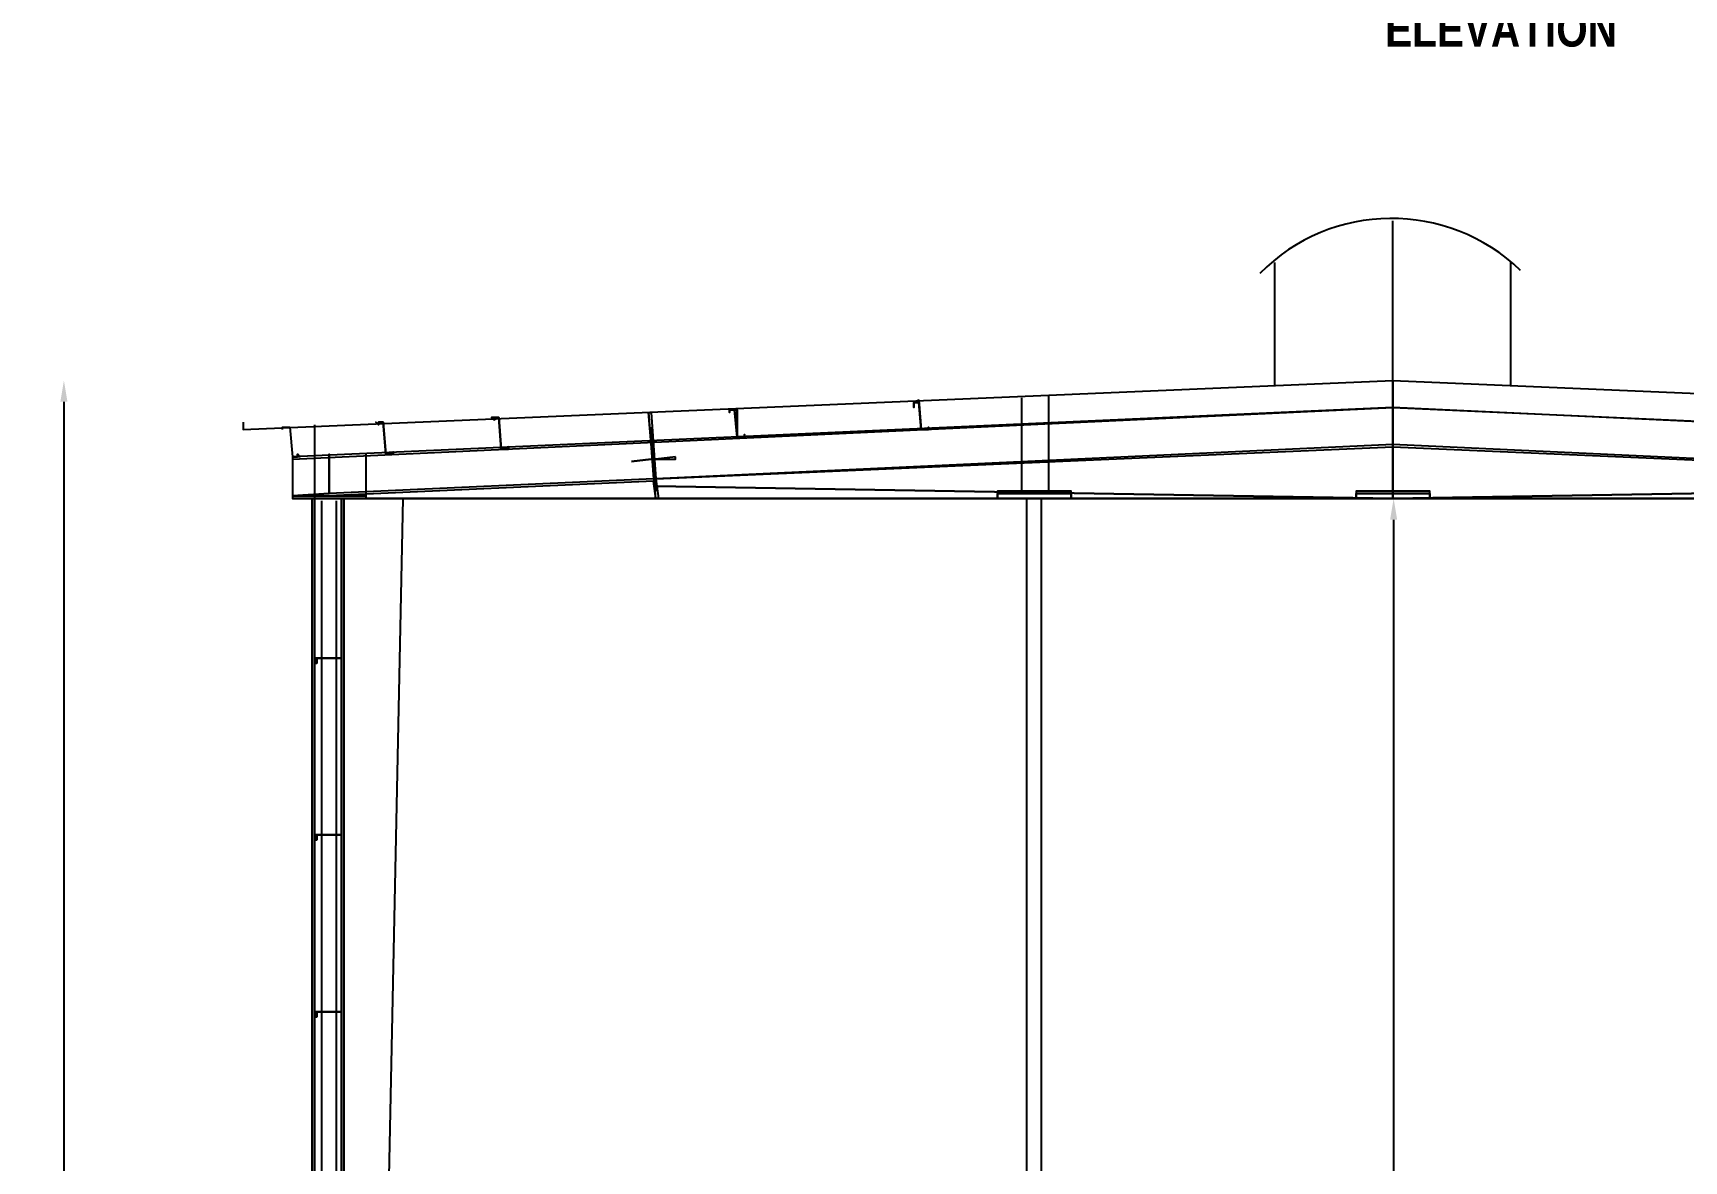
# Model space of a CAD drawing. Header units: metres. Extents: x -941 to 1333, y -28 to 1490.
# Drawn here: x 852.6 to 866.6, y 362.54 to 372.1 of the extents above; entities that cross this region are included whole.
import ezdxf

# ---------------------------------------------------------------- set-up
doc = ezdxf.new("R2010")
doc.units = ezdxf.units.M
doc.layers.add('BLK_1_FLR_0_REGULAR_ROOM_1', color=4, linetype='Continuous')
doc.layers.add('BLK_1_HT_OF_BLDG', color=5, linetype='Continuous')
doc.styles.add('style2', font='swisscb.ttf')
doc.styles.add('style2A', font='swissc.ttf')
doc.dimstyles.get("Standard").update_dxf_attribs({"dimtxt": 0.4, "dimasz": 0.18, "dimexe": 0.18, "dimexo": 0.0625, "dimgap": 0, "dimtad": 0, "dimzin": 0, "dimdsep": 46, "dimtxsty": 'style2A', "dimcen": 0.09, "dimse1": 1, "dimse2": 1, "dimadec": 0, "dimazin": 0, "dimtfac": 1, "dimtofl": 0, "dimtmove": 0, "dimatfit": 3, "dimfxl": 0, "dimtolj": 1, "dimtzin": 0, "dimarcsym": 0})

# ---------------------------------------------------------------- blocks, each defined once
blk = doc.blocks.new('*D2')
at = {"layer": 'BLK_1_HT_OF_BLDG', "color": 0, "lineweight": -2}
for p, q in [((852.862, 368.976), (852.862, 362.17)), ((852.862, 354.236), (852.862, 361.042))]:
    blk.add_line(p, q, dxfattribs=at)
at = {"layer": 'BLK_1_HT_OF_BLDG', "color": 0}
for points in [[(852.832, 368.976), (852.892, 368.976), (852.862, 369.156)], [(852.832, 354.236), (852.892, 354.236), (852.862, 354.056)]]:
    blk.add_solid(points, dxfattribs=at)
at = {"layer": 'Defpoints', "color": 0}
for p in [(864.131, 369.156), (852.862, 354.056), (864.131, 354.056)]:
    blk.add_point(p, dxfattribs=at)
at = {"layer": 'BLK_1_HT_OF_BLDG', "color": 0, "insert": (852.862, 361.606), "char_height": 0.4, "attachment_point": 5, "rotation": 90, "style": 'style2A'}
blk.add_mtext('\\A1;15.10', dxfattribs=at)
blk = doc.blocks.new('*D46')
at = {"layer": 'BLK_1_FLR_0_REGULAR_ROOM_1', "color": 0, "lineweight": -2}
for p, q in [((864.137, 367.976), (864.137, 361.67)), ((864.137, 354.236), (864.137, 360.542))]:
    blk.add_line(p, q, dxfattribs=at)
at = {"layer": 'BLK_1_FLR_0_REGULAR_ROOM_1', "color": 0}
for points in [[(864.107, 367.976), (864.167, 367.976), (864.137, 368.156)], [(864.107, 354.236), (864.167, 354.236), (864.137, 354.056)]]:
    blk.add_solid(points, dxfattribs=at)
at = {"layer": 'Defpoints', "color": 0}
for p in [(864.131, 368.156), (864.131, 354.056), (864.137, 354.056)]:
    blk.add_point(p, dxfattribs=at)
at = {"layer": 'BLK_1_FLR_0_REGULAR_ROOM_1', "color": 0, "insert": (864.137, 361.106), "char_height": 0.4, "attachment_point": 5, "rotation": 90, "style": 'style2A'}
blk.add_mtext('\\A1;14.10', dxfattribs=at)

msp = doc.modelspace()

# ---------------------------------------------------------------- linework, layer by layer
at = {"lineweight": 25}
for points in [[(864.13066, 369.15616), (864.13066, 370.51)], [(863.1309, 369.1145), (863.1309, 370.15592)], [(865.13042, 369.1145), (865.13042, 370.15592)], [(854.38297, 368.80207), (854.38297, 368.73959), (864.13066, 369.15616), (864.13066, 368.15639), (864.13066, 369.15616), (873.87835, 368.73959), (873.87835, 368.78125)], [(860.98557, 368.21888), (860.98557, 369.01036)], [(861.21468, 368.21888), (861.21468, 369.03119)], [(854.79954, 368.48965), (864.13066, 368.92704), (854.79954, 368.51048), (854.79954, 368.17722), (854.79954, 368.15639), (855.42439, 368.15639), (855.42439, 368.17722), (854.79954, 368.17722), (854.79954, 368.15639), (855.42439, 368.15639), (855.42439, 368.17722)], [(857.88214, 368.15639), (857.81965, 368.88539), (857.86131, 368.32302), (855.11196, 368.19805), (854.79954, 368.17722), (855.42439, 368.17722), (855.42439, 368.5313)], [(857.81965, 368.88539), (857.84048, 368.88539), (857.88214, 368.32302), (857.90297, 368.15639), (857.88214, 368.15639), (857.86131, 368.30219), (855.11196, 368.17722), (854.90368, 368.17722)], [(858.50699, 368.88539), (858.50699, 368.88539)], [(858.50699, 368.88539), (858.50699, 368.88539)], [(858.50699, 368.88539), (858.50699, 368.88539)], [(858.50699, 368.88539), (858.50699, 368.88539)], [(860.06912, 368.92704), (860.06912, 368.92704)], [(860.06912, 368.92704), (860.06912, 368.92704)], [(860.06912, 368.92704), (860.06912, 368.92704)], [(860.06912, 368.92704), (860.06912, 368.92704)], [(873.42013, 368.48965), (873.42013, 368.51048), (873.46178, 368.48965), (873.42013, 368.51048), (873.42013, 368.48965), (873.48261, 368.48965), (864.13066, 368.92704), (873.48261, 368.51048)], [(854.71622, 368.73959), (854.71622, 368.76042)], [(854.71622, 368.73959), (854.71622, 368.76042), (854.77871, 368.76042)], [(854.71622, 368.73959), (854.71622, 368.76042)], [(854.71622, 368.73959), (854.71622, 368.76042)], [(854.71622, 368.73959), (854.71622, 368.76042)], [(854.71622, 368.73959), (854.71622, 368.76042)], [(854.71622, 368.73959), (854.71622, 368.76042), (854.77871, 368.76042)], [(854.71622, 368.73959), (854.71622, 368.76042)], [(854.71622, 368.73959), (854.71622, 368.73959)], [(854.71622, 368.73959), (854.71622, 368.73959)], [(854.71622, 368.73959), (854.71622, 368.73959)], [(854.71622, 368.73959), (854.71622, 368.73959)], [(854.77871, 368.76042), (854.79954, 368.51048)], [(854.77871, 368.76042), (854.79954, 368.51048)], [(854.98699, 368.78125), (854.98699, 354.05557), (873.27433, 354.05557), (873.27433, 368.78125)], [(855.6535, 368.5313), (855.6535, 368.55213), (855.6535, 368.5313), (855.59102, 368.5313), (855.57019, 368.80207), (855.52853, 368.80207), (855.52853, 368.78125), (855.5077, 368.80207), (855.52853, 368.78125), (855.52853, 368.80207), (855.52853, 368.78125), (855.5077, 368.80207), (855.52853, 368.78125), (855.52853, 368.80207)], [(855.52853, 368.78125), (855.52853, 368.78125)], [(855.52853, 368.78125), (855.52853, 368.78125)], [(855.52853, 368.78125), (855.52853, 368.78125)], [(855.52853, 368.78125), (855.52853, 368.78125)], [(855.57019, 368.80207), (855.59102, 368.5313)], [(856.50747, 368.8229), (856.48664, 368.84373), (856.54912, 368.84373), (856.56995, 368.57296)], [(856.50747, 368.8229), (856.50747, 368.8229)], [(856.50747, 368.8229), (856.50747, 368.8229)], [(856.50747, 368.8229), (856.50747, 368.8229)], [(856.50747, 368.8229), (856.50747, 368.8229)], [(856.50747, 368.8229), (856.50747, 368.8229)], [(856.56995, 368.57296), (856.54912, 368.84373), (856.56995, 368.57296)], [(857.88214, 368.21888), (857.84048, 368.76042)], [(860.19409, 368.76042), (860.19409, 368.73959), (860.13161, 368.73959)], [(860.19409, 368.76042), (860.19409, 368.76042)], [(860.19409, 368.76042), (860.19409, 368.76042)], [(860.19409, 368.76042), (860.19409, 368.76042)], [(860.19409, 368.76042), (860.19409, 368.76042)], [(856.63244, 368.59379), (856.63244, 368.57296), (856.56995, 368.57296)], [(856.63244, 368.59379), (856.56995, 368.57296)], [(856.63244, 368.59379), (856.63244, 368.59379)], [(856.63244, 368.59379), (856.63244, 368.59379)], [(856.63244, 368.59379), (856.63244, 368.59379)], [(856.63244, 368.59379), (856.63244, 368.59379)], [(856.63244, 368.59379), (856.63244, 368.59379)], [(856.63244, 368.59379), (856.63244, 368.59379)], [(856.63244, 368.59379), (856.63244, 368.59379)], [(856.63244, 368.59379), (856.63244, 368.59379)], [(858.63196, 368.69793), (858.63196, 368.69793)], [(858.63196, 368.69793), (858.63196, 368.69793)], [(858.63196, 368.69793), (858.63196, 368.69793)], [(858.63196, 368.69793), (858.63196, 368.69793)], [(854.84119, 368.5313), (854.84119, 368.51048), (854.79954, 368.51048)], [(854.84119, 368.5313), (854.86202, 368.51048)], [(854.84119, 368.5313), (854.84119, 368.5313)], [(855.11196, 368.19805), (855.11196, 368.5313), (855.11196, 368.19805)], [(855.6535, 368.55213), (855.6535, 368.55213)], [(857.67386, 368.46882), (857.84048, 368.48965), (857.67386, 368.46882)], [(855.11196, 368.17722), (855.11196, 368.17722)], [(857.88214, 368.26054), (864.13066, 368.15639), (857.88214, 368.26054)], [(870.37918, 368.26054), (864.13066, 368.15639), (870.37918, 368.26054)], [(855.42439, 368.15639), (854.79954, 368.15639), (855.42439, 368.15639)], [(854.79954, 368.15639), (854.79954, 368.15639)], [(855.42439, 368.15639), (854.79954, 368.15639), (855.42439, 368.15639)], [(854.79954, 368.15639), (854.79954, 368.15639)], [(855.42439, 368.15639), (854.79954, 368.15639), (855.42439, 368.15639)], [(854.79954, 368.15639), (854.79954, 368.15639)], [(854.79954, 368.15639), (855.42439, 368.15639), (854.79954, 368.15639)], [(854.98699, 355.4719), (854.96616, 355.4719), (854.96616, 368.15639)], [(873.27433, 368.15639), (854.98699, 368.15639), (873.27433, 368.15639)], [(854.98699, 355.6177), (854.98699, 368.15639)], [(855.04948, 356.49249), (855.04948, 368.13556)], [(855.17445, 356.49249), (855.17445, 368.13556)], [(855.23693, 354.05557), (855.25776, 354.05557), (855.23693, 354.05557), (855.23693, 368.15639)], [(855.42439, 368.15639), (855.42439, 368.15639)], [(855.42439, 368.15639), (855.42439, 368.15639)], [(855.42439, 368.15639), (855.42439, 368.15639)], [(855.73681, 368.15639), (855.44522, 354.05557)], [(860.94391, 368.15639), (861.23551, 368.15639), (860.94391, 368.15639)], [(861.02723, 356.49249), (861.02723, 368.15639)], [(861.1522, 356.49249), (861.1522, 368.15639)], [(863.98486, 368.15639), (864.27646, 368.15639), (863.98486, 368.15639)], [(855.00782, 366.80255), (855.2161, 366.80255), (854.98699, 366.80255)], [(855.00782, 366.80255), (855.2161, 366.80255)], [(855.2161, 366.8442), (855.2161, 366.8442)], [(855.2161, 366.8442), (855.2161, 366.8442)], [(855.2161, 366.8442), (855.2161, 366.8442)], [(855.2161, 366.8442), (855.2161, 366.8442)], [(855.2161, 366.8442), (855.2161, 366.80255)], [(855.2161, 366.8442), (855.2161, 366.8442)], [(854.98699, 366.76089), (855.00782, 366.76089)], [(855.00782, 366.76089), (855.00782, 366.76089)], [(855.00782, 366.76089), (855.00782, 366.76089)], [(855.00782, 366.76089), (855.00782, 366.76089)], [(855.00782, 366.76089), (855.00782, 366.76089)], [(855.00782, 365.3029), (855.2161, 365.3029), (854.98699, 365.3029)], [(854.98699, 365.26125), (855.00782, 365.26125)], [(855.00782, 365.3029), (855.2161, 365.3029)], [(855.00782, 365.26125), (855.00782, 365.26125)], [(855.00782, 365.26125), (855.00782, 365.26125)], [(855.00782, 365.26125), (855.00782, 365.26125)], [(855.00782, 365.26125), (855.00782, 365.26125)], [(855.2161, 365.34456), (855.2161, 365.34456)], [(855.2161, 365.34456), (855.2161, 365.34456)], [(855.2161, 365.34456), (855.2161, 365.34456)], [(855.2161, 365.34456), (855.2161, 365.34456)], [(855.2161, 365.34456), (855.2161, 365.3029)], [(855.2161, 365.34456), (855.2161, 365.34456)], [(855.2161, 363.84491), (855.2161, 363.84491)], [(855.2161, 363.84491), (855.2161, 363.84491)], [(855.2161, 363.84491), (855.2161, 363.84491)], [(855.2161, 363.84491), (855.2161, 363.84491)], [(855.2161, 363.84491), (855.2161, 363.80326)], [(855.2161, 363.84491), (855.2161, 363.84491)], [(855.00782, 363.80326), (855.2161, 363.80326), (854.98699, 363.80326)], [(854.98699, 363.7616), (855.00782, 363.7616)], [(855.00782, 363.80326), (855.2161, 363.80326)], [(855.00782, 363.7616), (855.00782, 363.7616)], [(855.00782, 363.7616), (855.00782, 363.7616)], [(855.00782, 363.7616), (855.00782, 363.7616)], [(855.00782, 363.7616), (855.00782, 363.7616)]]:
    msp.add_lwpolyline(points, dxfattribs=at)
for points in [[(858.54865, 368.90622), (858.56948, 368.6771), (858.63196, 368.6771), (858.63196, 368.69793), (858.63196, 368.6771), (858.56948, 368.6771), (858.63196, 368.6771), (858.63196, 368.69793), (858.63196, 368.6771), (858.56948, 368.6771), (858.63196, 368.6771), (858.63196, 368.69793), (858.63196, 368.6771), (858.56948, 368.6771), (858.54865, 368.90622), (858.50699, 368.90622), (858.50699, 368.88539), (858.50699, 368.90622), (858.56948, 368.90622), (858.50699, 368.90622), (858.50699, 368.88539), (858.50699, 368.90622), (858.54865, 368.90622), (858.56948, 368.6771), (858.56948, 368.90622), (858.50699, 368.90622), (858.50699, 368.88539), (858.50699, 368.90622)], [(858.56948, 368.6771), (858.54865, 368.90622), (858.56948, 368.6771), (858.56948, 368.90622), (858.50699, 368.90622), (858.50699, 368.88539), (858.50699, 368.90622), (858.54865, 368.90622), (858.56948, 368.6771), (858.56948, 368.90622), (858.56948, 368.6771), (858.54865, 368.90622), (858.56948, 368.6771), (858.63196, 368.6771), (858.63196, 368.69793), (858.63196, 368.6771)], [(860.11078, 368.98953), (860.13161, 368.73959), (860.11078, 368.9687), (860.13161, 368.73959), (860.11078, 368.9687), (860.13161, 368.73959), (860.11078, 368.98953), (860.06912, 368.9687), (860.06912, 368.92704), (860.06912, 368.9687)], [(860.13161, 368.73959), (860.19409, 368.73959), (860.19409, 368.76042), (860.19409, 368.73959), (860.13161, 368.73959), (860.19409, 368.73959), (860.19409, 368.76042), (860.19409, 368.73959), (860.13161, 368.73959), (860.11078, 368.9687), (860.13161, 368.73959), (860.11078, 368.98953), (860.06912, 368.9687), (860.06912, 368.92704), (860.06912, 368.9687), (860.11078, 368.9687), (860.06912, 368.9687), (860.06912, 368.92704), (860.06912, 368.9687), (860.11078, 368.9687), (860.13161, 368.73959), (860.11078, 368.98953), (860.06912, 368.9687), (860.06912, 368.92704), (860.06912, 368.9687), (860.11078, 368.9687)], [(856.56995, 368.57296), (856.63244, 368.59379), (856.63244, 368.57296), (856.56995, 368.57296), (856.54912, 368.84373), (856.48664, 368.84373), (856.50747, 368.8229), (856.54912, 368.84373)], [(856.56995, 368.57296), (856.63244, 368.59379), (856.63244, 368.57296), (856.56995, 368.57296), (856.54912, 368.84373), (856.48664, 368.84373), (856.50747, 368.8229), (856.48664, 368.84373), (856.54912, 368.84373)], [(856.56995, 368.57296), (856.54912, 368.84373), (856.56995, 368.57296), (856.63244, 368.57296), (856.63244, 368.59379)], [(870.37918, 368.32302), (864.13066, 368.61462), (857.88214, 368.32302), (864.13066, 368.59379)], [(854.79954, 368.51048), (854.84119, 368.51048), (854.84119, 368.5313), (854.86202, 368.51048)], [(854.79954, 368.51048), (854.84119, 368.51048), (854.84119, 368.5313), (854.86202, 368.51048), (854.84119, 368.5313), (854.84119, 368.51048)], [(855.59102, 368.5313), (855.6535, 368.5313), (855.6535, 368.55213), (855.6535, 368.5313)], [(855.59102, 368.5313), (855.6535, 368.5313), (855.6535, 368.55213), (855.6535, 368.5313), (855.6535, 368.55213), (855.6535, 368.5313)], [(858.04877, 368.51048), (857.88214, 368.48965), (858.04877, 368.48965)], [(860.77729, 368.19805), (861.40214, 368.19805), (861.40214, 368.21888), (860.77729, 368.21888)], [(860.77729, 368.15639), (861.40214, 368.15639), (861.40214, 368.19805), (860.77729, 368.19805)], [(861.40214, 368.15639), (860.77729, 368.15639), (860.77729, 368.19805), (861.40214, 368.19805)], [(860.77729, 368.15639), (861.40214, 368.15639), (861.40214, 368.19805), (860.77729, 368.19805)], [(861.40214, 368.15639), (860.77729, 368.15639), (860.77729, 368.19805), (861.40214, 368.19805)], [(860.77729, 368.15639), (860.77729, 368.19805), (861.40214, 368.19805), (861.40214, 368.15639), (860.77729, 368.15639), (861.40214, 368.15639), (861.40214, 368.19805), (860.77729, 368.19805)], [(863.81823, 368.19805), (864.44309, 368.19805), (864.44309, 368.21888), (863.81823, 368.21888)], [(863.81823, 368.15639), (864.44309, 368.15639), (864.44309, 368.19805), (863.81823, 368.19805)], [(864.44309, 368.15639), (863.81823, 368.15639), (863.81823, 368.19805), (864.44309, 368.19805)], [(863.81823, 368.15639), (864.44309, 368.15639), (864.44309, 368.19805), (863.81823, 368.19805)], [(864.44309, 368.15639), (863.81823, 368.15639), (863.81823, 368.19805), (864.44309, 368.19805)], [(863.81823, 368.15639), (863.81823, 368.19805), (864.44309, 368.19805), (864.44309, 368.15639), (863.81823, 368.15639), (864.44309, 368.15639), (864.44309, 368.19805), (863.81823, 368.19805)], [(855.2161, 368.15639), (855.2161, 354.05557)], [(855.00782, 366.80255), (855.2161, 366.80255), (855.00782, 366.80255), (855.00782, 366.76089), (854.98699, 366.76089), (854.98699, 366.80255), (854.98699, 366.76089), (855.00782, 366.76089)], [(855.2161, 366.80255), (855.2161, 366.8442)], [(855.00782, 365.3029), (855.2161, 365.3029), (855.00782, 365.3029), (855.00782, 365.26125), (854.98699, 365.26125), (854.98699, 365.3029), (854.98699, 365.26125), (855.00782, 365.26125)], [(855.2161, 365.3029), (855.2161, 365.34456)], [(855.2161, 363.80326), (855.2161, 363.84491)], [(855.00782, 363.80326), (855.2161, 363.80326), (855.00782, 363.80326), (855.00782, 363.7616), (854.98699, 363.7616), (854.98699, 363.80326), (854.98699, 363.7616), (855.00782, 363.7616)]]:
    msp.add_lwpolyline(points, close=True, dxfattribs=at)
msp.add_arc((864.12025, 368.95829), 1.57254, 45.928345, 135.291136, dxfattribs=at)

# ---------------------------------------------------------------- texts
at = {"insert": (864.06439, 371.98301), "char_height": 0.299977, "attachment_point": 7, "style": 'style2'}
msp.add_mtext('ELEVATION', dxfattribs=at)

# ---------------------------------------------------------------- dimensions: what is measured, and where the dimension line sits
at = {"layer": 'BLK_1_FLR_0_REGULAR_ROOM_1', "color": 4}
dim = msp.add_aligned_dim(p1=(864.13066, 368.15639), p2=(864.13066, 354.05557), distance=0.00589, dimstyle='Standard', override={"dimtxt": 0.4}, dxfattribs=at)
dim.commit()
dim.dimension.update_dxf_attribs({"geometry": '*D46', "text_midpoint": (864.13655, 361.10598)})
at = {"layer": 'BLK_1_HT_OF_BLDG'}
dim = msp.add_linear_dim(base=(852.8625, 354.05557), p1=(864.13066, 369.15616), p2=(864.13066, 354.05557), angle=90, dimstyle='Standard', override={"dimtxt": 0.4, "dimgap": 0, "dimtxsty": 'style2A'}, dxfattribs=at)
dim.commit()
dim.dimension.update_dxf_attribs({"geometry": '*D2', "text_midpoint": (852.8625, 361.60586)})

doc.saveas('drawing.dxf')
